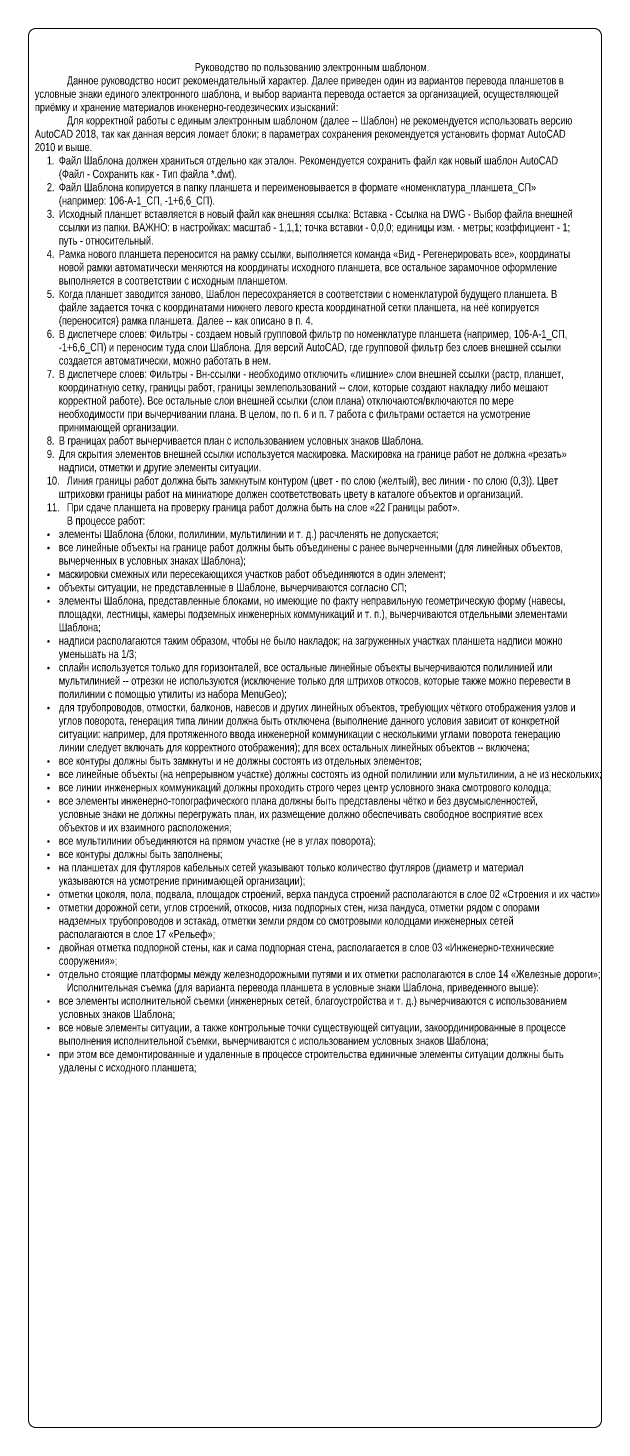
# Model space of a CAD drawing. Header units: metres. Extents: x -393 to 694, y -10 to 691.
# Drawn here: x 535.9 to 693.8, y 306.4 to 691.3 of the extents above; entities that cross this region are included whole.
import ezdxf

# ---------------------------------------------------------------- set-up
doc = ezdxf.new("R2010")
doc.units = ezdxf.units.M
doc.styles.add('СП_Р', font='ARIALN.TTF')

msp = doc.modelspace()

# ---------------------------------------------------------------- linework, layer by layer
at = {"color": 252, "linetype": 'Continuous', "lineweight": 15, "ltscale": 0.5, "const_width": 0.3}
msp.add_lwpolyline([(538.1, 691.19), (691.69, 691.19, -0.414214), (693.69, 689.19), (693.69, 308.5, -0.414214), (691.69, 306.5), (538.1, 306.5, -0.414214), (536.1, 308.5), (536.1, 689.19, -0.414214)], format="xyb", close=True, dxfattribs=at)

# ---------------------------------------------------------------- texts
at = {"lineweight": 13, "insert": (537.84, 685.34), "char_height": 2.2, "width": 148.7771, "attachment_point": 1, "style": 'СП_Р'}
msp.add_mtext('^I\\P\\pi37.95123;^IРуководство по пользованию электронным шаблоном. \\P\\pi0;^IДанное руководство носит рекомендательный характер. Далее приведен один из вариантов перевода планшетов в условные знаки единого электронного шаблона, и выбор варианта перевода остается за организацией, осуществляющей приёмку и хранение материалов инженерно-геодезических изысканий: \\P^IДля корректной работы с единым электронным шаблоном (далее -- Шаблон) не рекомендуется использовать версию AutoCAD 2018, так как данная версия ломает блоки; в параметрах сохранения рекомендуется установить формат AutoCAD 2010 и выше.\\P\\pi-3.3,l6.6,t6.6;1.^IФайл Шаблона должен храниться отдельно как эталон. Рекомендуется сохранить файл как новый шаблон AutoCAD (Файл - Сохранить как - Тип файла *.dwt).\\P2.^IФайл Шаблона копируется в папку планшета и переименовывается в формате «номенклатура_планшета_СП» (например: 106-А-1_СП, -1+6,6_СП).\\P3.^IИсходный планшет вставляется в новый файл как внешняя ссылка: Вставка - Ссылка на DWG - Выбор файла внешней ссылки из папки. ВАЖНО: в настройках: масштаб - 1,1,1; точка вставки - 0,0,0; единицы изм. - метры; коэффициент - 1; путь - относительный.\\P4.^IРамка нового планшета переносится на рамку ссылки, выполняется команда «Вид - Регенерировать все», координаты новой рамки автоматически меняются на координаты исходного планшета, все остальное зарамочное оформление выполняется в соответствии с исходным планшетом.\\P5.^IКогда планшет заводится заново, Шаблон пересохраняется в соответствии с номенклатурой будущего планшета. В файле задается точка с координатами нижнего левого креста координатной сетки планшета, на неё копируется (переносится) рамка планшета. Далее -- как описано в п. 4.\\P6.^IВ диспетчере слоев: Фильтры - создаем новый групповой фильтр по номенклатуре планшета (например, 106-А-1_СП, -1+6,6_СП) и переносим туда слои Шаблона. Для версий AutoCAD, где групповой фильтр без слоев внешней ссылки создается автоматически, можно работать в нем.\\P7.^IВ диспетчере слоев: Фильтры - Вн-ссылки - необходимо отключить «лишние» слои внешней ссылки (растр, планшет, координатную сетку, границы работ, границы землепользований -- слои, которые создают накладку либо мешают корректной работе). Все остальные слои внешней ссылки (слои плана) отключаются/включаются по мере необходимости при вычерчивании плана. В целом, по п. 6 и п. 7 работа с фильтрами остается на усмотрение принимающей организации.\\P8.^IВ границах работ вычерчивается план с использованием условных знаков Шаблона.\\P9.^IДля скрытия элементов внешней ссылки используется маскировка. Маскировка на границе работ не должна «резать» надписи, отметки и другие элементы ситуации.\\P10.^IЛиния границы работ должна быть замкнутым контуром (цвет - по слою (желтый), вес линии - по слою (0,3)). Цвет штриховки границы работ на миниатюре должен соответствовать цвету в каталоге объектов и организаций.\\P11.^IПри сдаче планшета на проверку граница работ должна быть на слое «22 Границы работ».\\P\\pi0,l0,tz;^IВ процессе работ:\\P\\pi-3.3,l6.6,t6.6;{\\fSymbol|b0|i0|c2|p18;\\H0.83334x;\\C7;·^I\\fArial Narrow|b0|i0|c204|p34;\\H1.19999x;элементы Шаблона (блоки, полилинии, мультилинии и т. д.) расчленять не допускается;\\P\\fSymbol|b0|i0|c2|p18;\\H0.83334x;\\C256;·^I}все линейные объекты на границе работ должны быть объединены с ранее вычерченными (для линейных объектов, вычерченных в условных знаках Шаблона);\\P{\\fSymbol|b0|i0|c2|p18;\\H0.83334x;·^I}маскировки смежных или пересекающихся участков работ объединяются в один элемент;\\P{\\fSymbol|b0|i0|c2|p18;\\H0.83334x;·^I}объекты ситуации, не представленные в Шаблоне, вычерчиваются согласно СП;\\P{\\fSymbol|b0|i0|c2|p18;\\H0.83334x;·^I}элементы Шаблона, представленные блоками, но имеющие по факту неправильную геометрическую форму (навесы, площадки, лестницы, камеры подземных инженерных коммуникаций и т. п.), вычерчиваются отдельными элементами Шаблона;\\P{\\fSymbol|b0|i0|c2|p18;\\H0.83334x;·^I}надписи располагаются таким образом, чтобы не было накладок; на загруженных участках планшета надписи можно уменьшать на 1/3;\\P{\\fSymbol|b0|i0|c2|p18;\\H0.83334x;·^I}сплайн используется только для горизонталей, все остальные линейные объекты вычерчиваются полилинией или мультилинией -- отрезки не используются (исключение только для штрихов откосов, которые также можно перевести в полилинии с помощью утилиты из набора MenuGeo);\\P{\\fSymbol|b0|i0|c2|p18;\\H0.83334x;·^I}для трубопроводов, отмостки, балконов, навесов и других линейных объектов, требующих чёткого отображения узлов и углов поворота, генерация типа линии должна быть отключена (выполнение данного условия зависит от конкретной ситуации: например, для протяженного ввода инженерной коммуникации с несколькими углами поворота генерацию линии следует включать для корректного отображения); для всех остальных линейных объектов -- включена;\\P{\\fSymbol|b0|i0|c2|p18;\\H0.83334x;·^I}все контуры должны быть замкнуты и не должны состоять из отдельных элементов;\\P{\\fSymbol|b0|i0|c2|p18;\\H0.83334x;·^I}все линейные объекты (на непрерывном участке) должны состоять из одной полилинии или мультилинии, а не из нескольких;\\P{\\fSymbol|b0|i0|c2|p18;\\H0.83334x;·^I}все линии инженерных коммуникаций должны проходить строго через центр условного знака смотрового колодца;\\P{\\fSymbol|b0|i0|c2|p18;\\H0.83334x;\\C1;·^I\\fArial Narrow|b0|i0|c204|p34;\\H1.19999x;все элементы инженерно-топографического плана должны быть представлены чётко и без двусмысленностей, условные знаки не должны перегружать план, их размещение должно обеспечивать свободное восприятие всех объектов и их взаимного расположения;}\\P{\\fSymbol|b0|i0|c2|p18;\\H0.83334x;·^I}все мультилинии объединяются на прямом участке (не в углах поворота);\\P{\\fSymbol|b0|i0|c2|p18;\\H0.83334x;·^I}все контуры должны быть заполнены;\\P{\\fSymbol|b0|i0|c2|p18;\\H0.83334x;·^I}на планшетах для футляров кабельных сетей указывают только количество футляров (диаметр и материал указываются на усмотрение принимающей организации);\\P{\\fSymbol|b0|i0|c2|p18;\\H0.83334x;·^I}отметки цоколя, пола, подвала, площадок строений, верха пандуса строений располагаются в слое 02 «Строения и их части»;\\P{\\fSymbol|b0|i0|c2|p18;\\H0.83334x;·^I}отметки дорожной сети, углов строений, откосов, низа подпорных стен, низа пандуса, отметки рядом с опорами надземных трубопроводов и эстакад, отметки земли рядом со смотровыми колодцами инженерных сетей располагаются в слое 17 «Рельеф»;\\P{\\fSymbol|b0|i0|c2|p18;\\H0.83334x;·^I}двойная отметка подпорной стены, как и сама подпорная стена, располагается в слое 03 «Инженерно-технические сооружения»;\\P{\\fSymbol|b0|i0|c2|p18;\\H0.83334x;·^I}отдельно стоящие платформы между железнодорожными путями и их отметки располагаются в слое 14 «Железные дороги»;\\P\\pi0,l0,tz;^IИсполнительная съемка (для варианта перевода планшета в условные знаки Шаблона, приведенного выше):\\P\\pi-3.3,l6.6,t6.6;{\\fSymbol|b0|i0|c2|p18;\\H0.83334x;·^I}все элементы исполнительной съемки (инженерных сетей, благоустройства и т. д.) вычерчиваются с использованием условных знаков Шаблона;\\P{\\fSymbol|b0|i0|c2|p18;\\H0.83334x;·^I}все новые элементы ситуации, а также контрольные точки существующей ситуации, закоординированные в процессе выполнения исполнительной съемки, вычерчиваются с использованием условных знаков Шаблона;\\P{\\fSymbol|b0|i0|c2|p18;\\H0.83334x;·^I}при этом все демонтированные и удаленные в процессе строительства единичные элементы ситуации должны быть удалены с исходного планшета;', dxfattribs=at)

doc.saveas('drawing.dxf')
